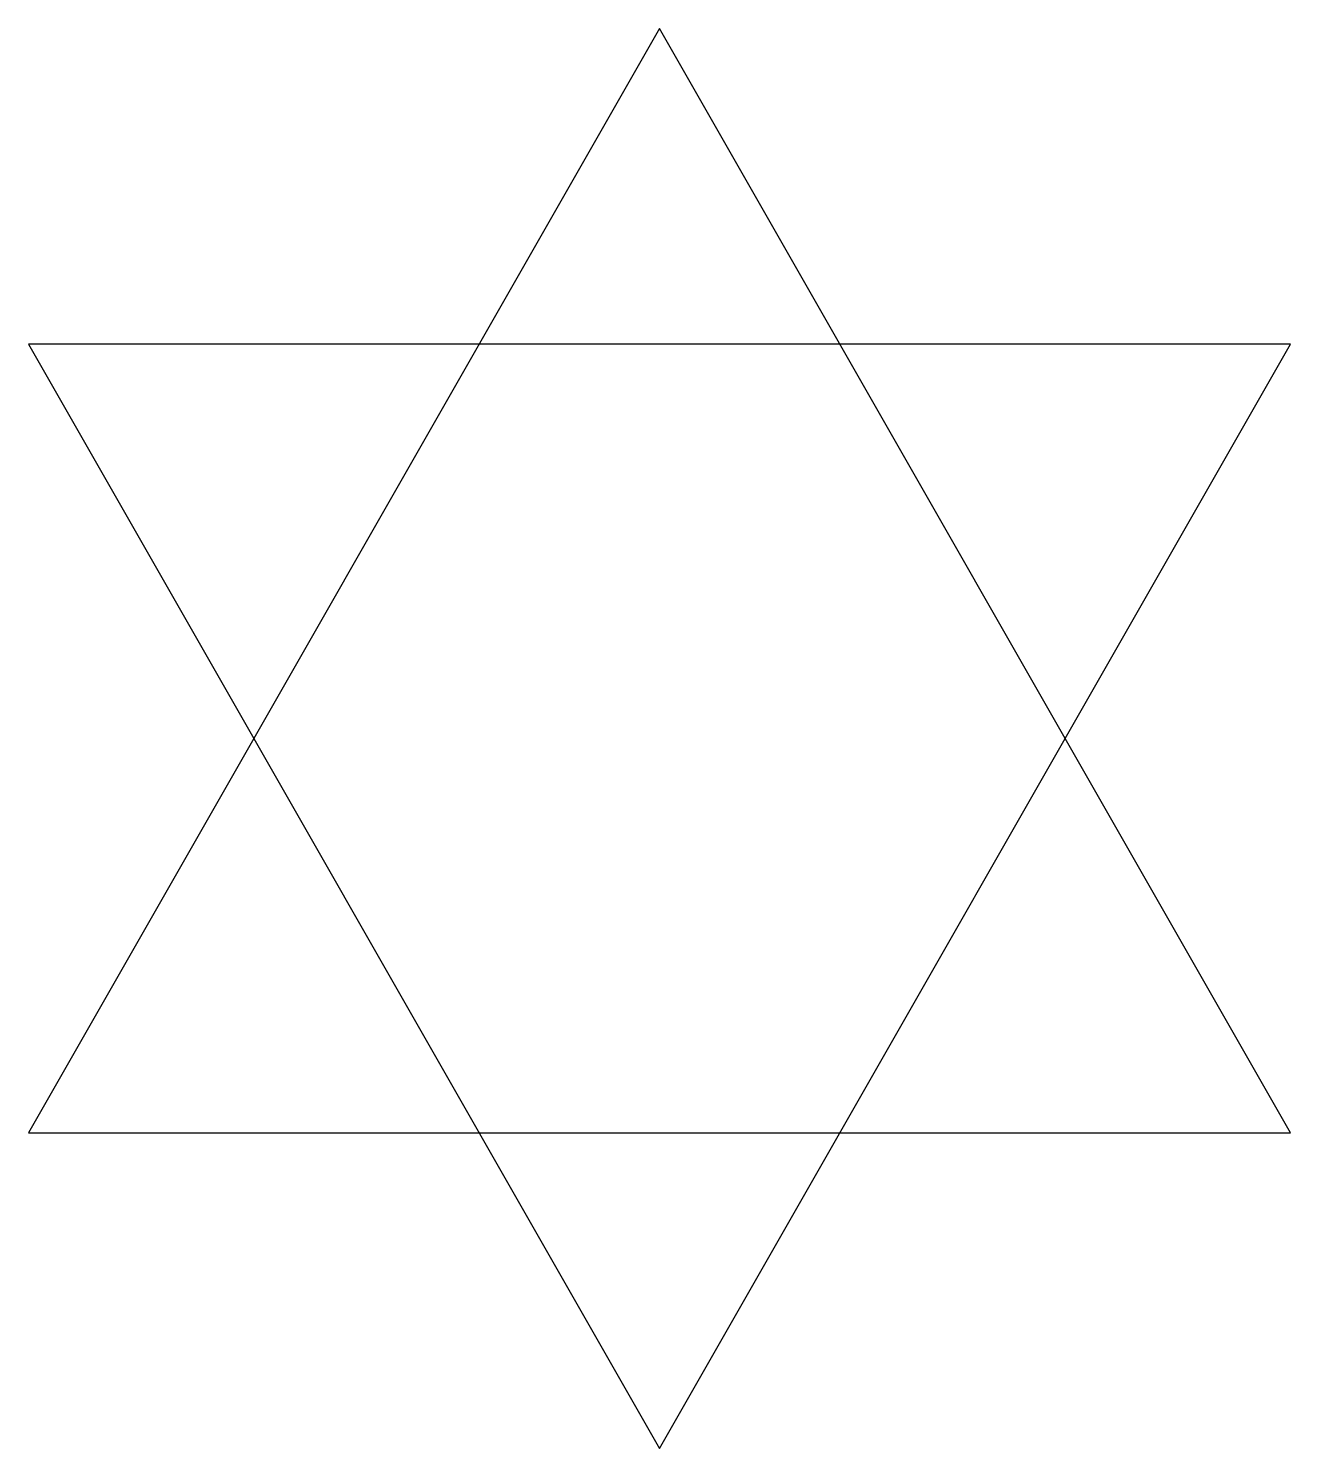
# Model space of a CAD drawing. Header units: millimetres. Extents: x -40 to 40, y -45 to 45.
import ezdxf

# ---------------------------------------------------------------- set-up
doc = ezdxf.new("R2010")
doc.units = ezdxf.units.MM
doc.layers.add('AUSSEN', color=1, linetype='CONTINUOUS')
doc.layers.add('INNEN', color=5, linetype='CONTINUOUS')

msp = doc.modelspace()

# ---------------------------------------------------------------- linework, layer by layer
at = {"layer": 'AUSSEN'}
msp.add_lwpolyline([(40, 25), (-40, 25), (0, -45)], close=True, dxfattribs=at)
at = {"layer": 'INNEN'}
msp.add_lwpolyline([(-40, -25), (40, -25), (0, 45)], close=True, dxfattribs=at)

doc.saveas('drawing.dxf')
